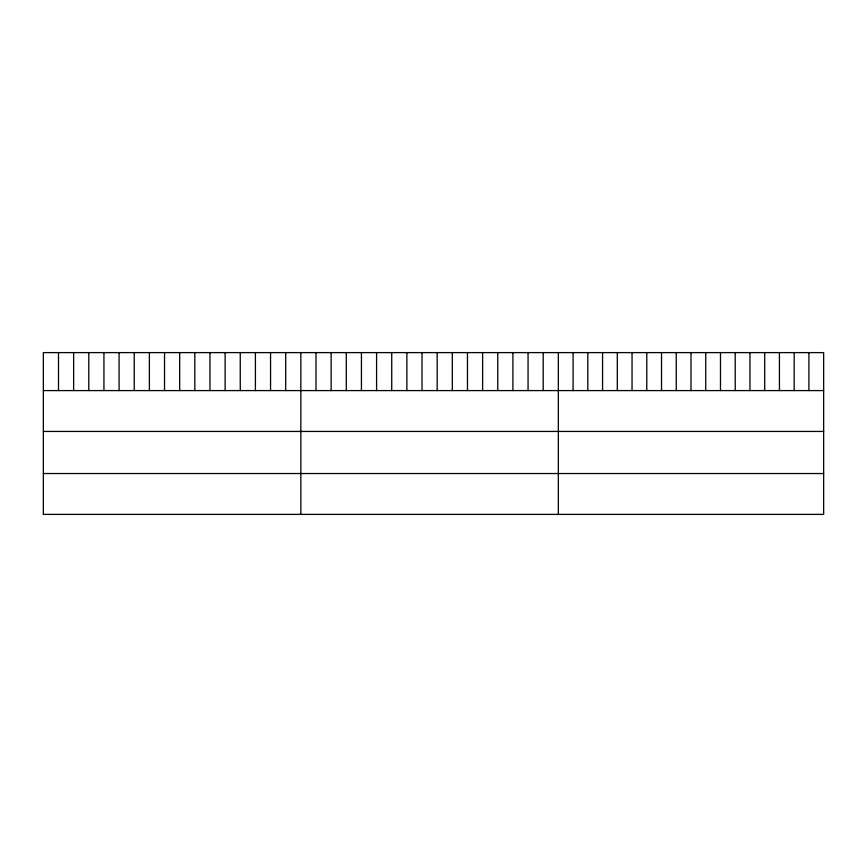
<?xml version="1.0" encoding="UTF-8"?>
<svg xmlns="http://www.w3.org/2000/svg" width="867" height="867" viewBox="0 0 867 867"><rect width="100%" height="100%" fill="white"/><g stroke="black" fill="none" stroke-linecap="round" stroke-linejoin="round"><path stroke-width="1.3" d="M823.65 390.583L823.65 514.391L43.35 514.391L43.35 352.609L823.65 352.609L823.65 390.583L43.35 390.583M43.35 431.441L823.65 431.441M43.35 473.534L823.65 473.534M808.911 352.609L808.911 390.583M794.172 352.609L794.172 390.583M779.433 352.609L779.433 390.583M764.694 352.609L764.694 390.583M749.955 352.609L749.955 390.583M735.216 352.609L735.216 390.583M720.477 352.609L720.477 390.583M705.738 352.609L705.738 390.583M690.999 352.609L690.999 390.583M676.26 352.609L676.26 390.583M661.521 352.609L661.521 390.583M646.782 352.609L646.782 390.583M632.043 352.609L632.043 390.583M617.304 352.609L617.304 390.583M602.565 352.609L602.565 390.583M587.826 352.609L587.826 390.583M573.087 352.609L573.087 390.583M558.348 352.609L558.348 514.391M543.197 352.609L543.197 390.583M528.057 352.609L528.057 390.583M512.906 352.609L512.906 390.583M497.756 352.609L497.756 390.583M482.616 352.609L482.616 390.583M467.465 352.609L467.465 390.583M452.314 352.609L452.314 390.583M437.174 352.609L437.174 390.583M422.023 352.609L422.023 390.583M406.883 352.609L406.883 390.583M391.732 352.609L391.732 390.583M376.581 352.609L376.581 390.583M361.441 352.609L361.441 390.583M346.291 352.609L346.291 390.583M331.14 352.609L331.14 390.583M316 352.609L316 390.583M300.849 352.609L300.849 514.391M285.698 352.609L285.698 390.583M270.558 352.609L270.558 390.583M255.407 352.609L255.407 390.583M240.257 352.609L240.257 390.583M225.117 352.609L225.117 390.583M209.966 352.609L209.966 390.583M194.815 352.609L194.815 390.583M179.675 352.609L179.675 390.583M164.524 352.609L164.524 390.583M149.384 352.609L149.384 390.583M134.233 352.609L134.233 390.583M119.082 352.609L119.082 390.583M103.942 352.609L103.942 390.583M88.792 352.609L88.792 390.583M73.641 352.609L73.641 390.583M58.501 352.609L58.501 390.583"/></g></svg>
